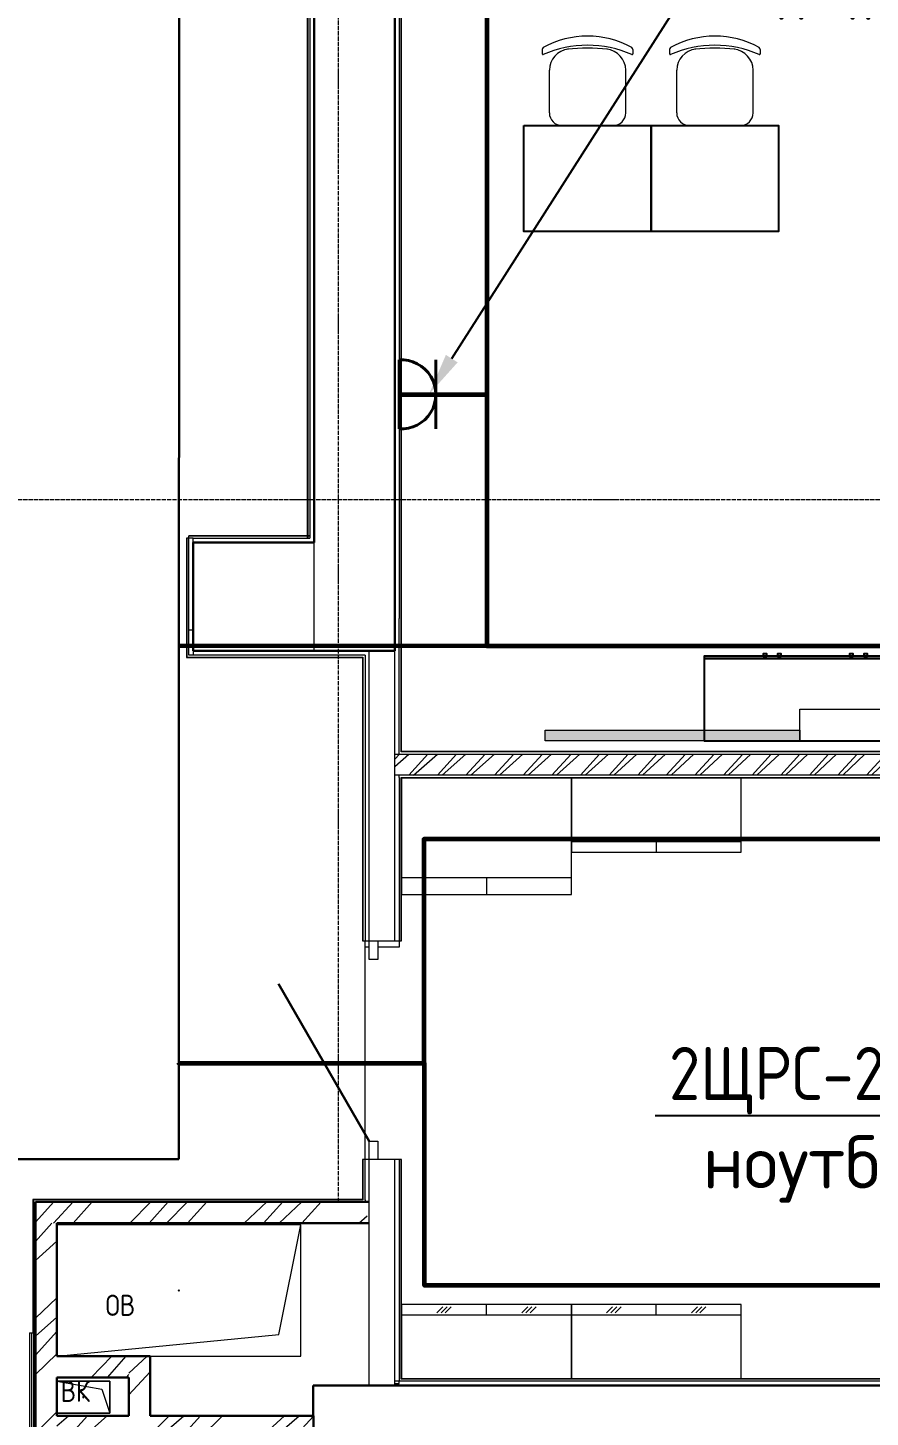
# Model space of a CAD drawing. Header units: millimetres. Extents: x -32 to 417638015, y -35 to 175284279.
# Drawn here: x 416933212 to 416937181, y 175240320 to 175246867 of the extents above; entities that cross this region are included whole.
import ezdxf
from ezdxf import colors
from ezdxf.entities.mleader import LeaderData, LeaderLine
from ezdxf.math import Vec2, Vec3

# ---------------------------------------------------------------- set-up
doc = ezdxf.new("R2010")
doc.units = ezdxf.units.MM
doc.linetypes.add('ADSK_Линия сетки', pattern=[25, 20, -2.5, 0, -2.5])
for name, color, linetype, lineweight in [('_ЭМ_гофра', 5, 'Continuous', 60), ('_ЭМ_ТХобщее_слой', 7, 'Continuous', 30), ('Аннотация', 7, 'Continuous', 18), ('Двери', 7, 'Continuous', 9), ('Обобщенные модели', 7, 'Continuous', 18), ('Оси', 253, 'Continuous', 9), ('Перекрытие', 7, 'Continuous', 18), ('Стены несущие', 7, 'Continuous', 30), ('Стены отделка', 7, 'Continuous', 30), ('Стены перегородки', 7, 'Continuous', 30), ('Стены штриховка', 7, 'Continuous', 9), ('ТХ', 5, 'Continuous', 0), ('ШТРИХОВКА', 252, 'Continuous', 15), ('ЭМ', 5, 'Continuous', 40), ('ЭМ_Лоток 1_2', 162, 'Continuous', 30)]:
    doc.layers.add(name, color=color, linetype=linetype, lineweight=lineweight)
doc.layers.add('_ЭМ_Надписи', color=7, linetype='Continuous')
doc.layers.add('ЭОМ_Лотки рабочие', color=5, linetype='Continuous')
doc.styles.add('GOST Common_5', font='GOST_Common.ttf', dxfattribs={"width": 0.9, "height": 200})
doc.styles.add('ЭОМ', font='isocpeur.ttf', dxfattribs={"width": 0.85, "height": 250})
doc.linetypes.add('Cable in the tray', pattern='A,5,[130,ltypeshp.shx,S=1,R=0,X=0,Y=0],1.5,[130,ltypeshp.shx,S=1.5,R=90,X=0,Y=-1],1,[130,ltypeshp.shx,S=1,R=0,X=0.5,Y=0],5', length=12.5)
pattern_1 = [(45, (686.3573730537319, 338.699590410115), (-269.4076836320746, 269.4076836320746), []), (45, (776.1599730537273, 338.699590410115), (-269.4076836320746, 269.4076836320746), []), (45, (865.9625730537227, 338.699590410115), (-269.4076836320746, 269.4076836320746), []), (45, (955.7653730537277, 338.699590410115), (-269.4076836320746, 269.4076836320746), [])]

# ---------------------------------------------------------------- blocks, each defined once
blk = doc.blocks.new('Стул ученич штабелир №5-7')
at = {"color": 0, "linetype": 'ByBlock', "lineweight": -2}
for p, q in [((-120.064222017827, -6.874120663269423e-05), (120.064222017827, 6.874120663269423e-05)), ((-120.0642220180016, -6.874130849610083e-05), (120.0642220177106, 6.874110476928763e-05)), ((-179.935777982173, -59.99993125879337), (-179.935777982173, -260.3112319844695)), ((-179.9357779823476, -59.99993125888795), (-179.9357779823476, -260.3112319845714)), ((180.064222017827, -59.99993125879337), (180.064222017827, -260.3112319844695)), ((180.0642220177106, -59.99993125888795), (180.0642220177106, -260.3112319845714)), ((-213.4357779821148, -359.0004116515302), (-213.4357779821148, -337.3406056039639)), ((-213.4357779822894, -359.0004116516247), (-213.4357779822894, -337.3406056040585)), ((213.564222017827, -359.0004116515302), (213.564222017827, -337.3406056039639)), ((213.5642220176524, -359.0004116516247), (213.5642220176524, -337.3406056040585))]:
    blk.add_line(p, q, dxfattribs=at)
for centre, radius, start, end in [((-119.9357779822312, -59.99993125879337), 60.00000000000227, 90, 180), ((-119.9357779823476, -59.99993125885157), 59.99999999995964, 90, 180), ((120.0642220178852, -59.99993125879337), 60.00000000000227, 0, 90), ((120.0642220177106, -59.99993125885157), 59.99999999995964, 0, 90), ((-79.93577798217302, -260.3112319844549), 100.0000000000176, 180, 264.2584419996841), ((-79.93577798234764, -260.3112319845568), 100.0000000000176, 180, 264.2584419996841), ((80.06422201782698, -260.3112319844549), 100.0000000000176, 275.7415580003159, 0), ((80.06422201765236, -260.3112319845568), 100.0000000000176, 275.7415580003159, 0), ((-210.435777982173, -337.3406056039494), 2.999999999983853, 63.89783268162118, 180), ((-210.4357779823476, -337.340605604044), 2.999999999983853, 63.89783268162118, 180), ((-203.435777982173, -359.0004116515447), 9.999999999989248, 180, 238.068250632605), ((-203.4357779823476, -359.0004116516466), 9.999999999989248, 180, 238.068250632605), ((0.06422201782697812, 142.3201924452005), 520.8201237039044, 246.3195110063149, 293.6804889936851), ((0.06422201765235513, 142.3201924450987), 520.8201237039044, 246.3195110063149, 293.6804889936851), ((0.06422201782697812, 9.04909030158342), 430.5490215606072, 240.9916647866204, 299.0083352133797), ((0.06422201765235513, 9.049090301488832), 430.5490215606072, 240.9916647866204, 299.0083352133797), ((0.06422201782697812, 435.5341415462426), 800.3966485555333, 263.2469772545854, 276.7530227454146), ((0.06422201765235513, 435.5341415461407), 800.3966485555333, 263.2469772545854, 276.7530227454146), ((203.564222017827, -359.0004116515447), 9.999999999989248, 301.931749367395, 0), ((203.5642220176524, -359.0004116516466), 9.999999999989248, 301.931749367395, 0), ((210.564222017827, -337.3406056039494), 2.999999999983853, 0, 116.1021673183788), ((210.5642220176524, -337.340605604044), 2.999999999983853, 0, 116.1021673183788)]:
    blk.add_arc(centre, radius, start, end, dxfattribs=at)
blk = doc.blocks.new('Тх 2 этаж')
at = {"lineweight": 0, "true_color": 0x939598}
h = blk.add_hatch(color=252, dxfattribs=at)
h.dxf.hatch_style = 1
h.paths.add_polyline_path([(56199.23348173971, 9820.523638209095), (56199.23348173971, 9870.523638209095), (57399.23348173971, 9870.523638209095), (57399.23348173971, 9820.523638209095)])
at = {"color": 252, "linetype": 'Continuous', "true_color": 0x939598}
blk.add_line((58399.23348173971, 10208.49614382046), (56949.23348173971, 10208.49614382046), dxfattribs=at)
at = {"color": 252, "true_color": 0x939598}
for points in [[(56099.23348173877, 12720.52363820915), (56699.23348173877, 12720.52363820915), (56699.23348173877, 12220.52363820904), (56099.23348173877, 12220.52363820904)], [(56699.23348173924, 12720.52363820915), (57299.23348173924, 12720.52363820915), (57299.23348173924, 12220.52363820904), (56699.23348173924, 12220.52363820904)]]:
    blk.add_lwpolyline(points, close=True, dxfattribs=at)
at = {"color": 252, "linetype": 'Continuous', "true_color": 0x939598}
for points in [[(58399.23348173971, 9820.523638209095), (58399.23348173971, 10220.5236382091), (56949.23348173971, 10220.5236382091), (56949.23348173971, 9820.523638209095)], [(57226.30029449757, 10220.5236382091), (57243.6779642874, 10220.5236382091), (57243.6779642874, 10230.745071735), (57226.30029449757, 10230.745071735)], [(57293.97884871211, 10220.5236382091), (57311.35651850194, 10220.5236382091), (57311.35651850194, 10230.745071735), (57293.97884871211, 10230.745071735)], [(57633.32306845865, 10220.5236382091), (57650.70073824847, 10220.5236382091), (57650.70073824847, 10230.745071735), (57633.32306845865, 10230.745071735)], [(57701.00162267318, 10220.5236382091), (57718.37929246301, 10220.5236382091), (57718.37929246301, 10230.745071735), (57701.00162267318, 10230.745071735)]]:
    blk.add_lwpolyline(points, close=True, dxfattribs=at)
at = {"color": 252, "linetype": 'Continuous', "lineweight": 5, "true_color": 0x939598}
blk.add_lwpolyline([(57399.23348173971, 9970.523638209095), (59399.23348173971, 9970.523638209095), (59399.23348173971, 9820.523638209095), (57399.23348173971, 9820.523638209095)], close=True, dxfattribs=at)
at = {"color": 252, "lineweight": 0, "true_color": 0x939598}
blk.add_lwpolyline([(56199.23348173971, 9820.523638209095), (56199.23348173971, 9870.523638209095), (57399.23348173971, 9870.523638209095), (57399.23348173971, 9820.523638209095), (56199.23348173971, 9820.523638209095)], dxfattribs=at)
at = {"layer": 'ТХ', "color": 252, "true_color": 0x939598}
for p, q in [((56322.7817554108, 9346.523638209095), (57122.7817554108, 9346.523638209095)), ((56722.7817554108, 9346.523638209095), (56722.7817554108, 9296.523638209095)), ((55522.7817554108, 9176.523638209095), (56322.7817554108, 9176.523638209095)), ((55922.7817554108, 9176.523638209095), (55922.7817554108, 9096.523638209095)), ((55716.92389103438, 7154.094578937977), (55688.6396197869, 7125.810307690524)), ((55736.92389103438, 7154.094578937977), (55708.6396197869, 7125.810307690524)), ((55756.92389103438, 7154.094578937977), (55728.6396197869, 7125.810307690524)), ((55922.78175541063, 7114.952443314251), (55922.78175541063, 7164.952443314251)), ((56116.92389103438, 7154.094578937977), (56088.6396197869, 7125.810307690524)), ((56136.92389103438, 7154.094578937977), (56108.6396197869, 7125.810307690524)), ((56156.92389103438, 7154.094578937977), (56128.6396197869, 7125.810307690524)), ((56516.92389103438, 7154.094578937977), (56488.6396197869, 7125.810307690524)), ((56536.92389103438, 7154.094578937977), (56508.6396197869, 7125.810307690524)), ((56556.92389103438, 7154.094578937977), (56528.6396197869, 7125.810307690524)), ((56722.78175541063, 7114.952443314251), (56722.78175541063, 7164.952443314251)), ((56916.92389103438, 7154.094578937977), (56888.6396197869, 7125.810307690524)), ((56936.92389103438, 7154.094578937977), (56908.6396197869, 7125.810307690524)), ((56956.92389103438, 7154.094578937977), (56928.6396197869, 7125.810307690524)), ((56322.78175541063, 7114.952443314251), (55522.78175541063, 7114.952443314251)), ((56322.78175541063, 7114.952443314251), (55922.78175541063, 7114.952443314251)), ((57122.78175541063, 7114.952443314251), (56322.78175541063, 7114.952443314251)), ((57122.78175541063, 7114.952443314251), (56722.78175541063, 7114.952443314251))]:
    blk.add_line(p, q, dxfattribs=at)
for points in [[(56322.7817554108, 9646.523638209095), (55522.7817554108, 9646.523638209095), (55522.7817554108, 9096.523638209095), (56322.7817554108, 9096.523638209095)], [(57122.7817554108, 9646.523638209095), (56322.7817554108, 9646.523638209095), (56322.7817554108, 9296.523638209095), (57122.7817554108, 9296.523638209095)]]:
    blk.add_lwpolyline(points, close=True, dxfattribs=at)
at = {"layer": 'ТХ', "color": 8}
for points in [[(55522.78175541063, 6814.952443314251), (56322.78175541063, 6814.952443314251), (56322.78175541063, 7164.952443314251), (55522.78175541063, 7164.952443314251)], [(56322.78175541063, 6814.952443314251), (57122.78175541063, 6814.952443314251), (57122.78175541063, 7164.952443314251), (56322.78175541063, 7164.952443314251)]]:
    blk.add_lwpolyline(points, close=True, dxfattribs=at)
at = {"layer": 'ТХ', "color": 252, "lineweight": 0, "true_color": 0x939598, "rotation": 180}
for p in [(56399.23348173831, 12720.52363820915), (56999.23348173924, 12720.52363820915)]:
    blk.add_blockref('Стул ученич штабелир №5-7', p, dxfattribs=at)
blk = doc.blocks.new('План 2 этажа')
h = blk.add_hatch()
h.set_pattern_fill('ANSI32', color=8, scale=10)
h.set_pattern_definition([(45, (686.3573730537319, 338.699590410115), (-67.35192090801866, 67.35192090801866), []), (45, (731.2586730537587, 338.699590410115), (-67.35192090801866, 67.35192090801866), [])])
h.paths.add_polyline_path([(55756.83504996868, 12083.69959040991), (49801.35737305379, 12083.69959040998), (49801.35737305379, 11983.69959040998), (55757.64389290038, 11983.69959040991)])
at = {"lineweight": 9}
h = blk.add_hatch(dxfattribs=at)
h.set_pattern_fill('ANSI34', color=8, scale=20)
h.set_pattern_definition(pattern_1)
h.paths.add_polyline_path([(48108.85737305402, 9873.128395515148), (49671.35737305385, 9873.128395515148), (49671.35737305385, 9973.128395515127), (48108.85737305402, 9973.128395515127)])
h = blk.add_hatch(dxfattribs=at)
h.set_pattern_fill('ANSI34', color=8, scale=20)
h.set_pattern_definition(pattern_1)
h.paths.add_polyline_path([(48208.85737305396, 7663.699590409516), (48208.85737305402, 9873.128395515148), (48108.85737305402, 9873.128395515148), (48108.85737305391, 7663.699590409516)])
h = blk.add_hatch(dxfattribs=at)
h.set_pattern_fill('ANSI34', color=8, scale=20)
h.set_pattern_definition(pattern_1)
h.paths.add_polyline_path([(48503.56440008042, 9145.756545947981), (48548.85737305391, 9145.756545947981), (48548.85737305391, 9245.75654594796), (48208.85737305402, 9245.75654594796), (48208.85737305402, 9145.756545947981), (48241.84331411694, 9145.756545947981)])
h = blk.add_hatch(dxfattribs=at)
h.set_pattern_fill('ANSI34', color=8, scale=20)
h.set_pattern_definition(pattern_1)
h.paths.add_polyline_path([(48648.85737305391, 8965.756545947952), (48648.85737305391, 9245.75654594796), (48548.85737305391, 9245.75654594796), (48548.85737305391, 8965.756545947952)])
h = blk.add_hatch(dxfattribs=at)
h.set_pattern_fill('ANSI34', color=8, scale=20)
h.set_pattern_definition(pattern_1)
h.paths.add_polyline_path([(48208.85737305396, 8865.756545947905), (49417.77620781638, 8865.756545947905), (49417.77620781638, 8965.756545947952), (48208.85737305396, 8965.756545947952), (48208.85737305396, 8926.617002234118)])
at = {"layer": 'Двери', "color": 8}
for p, q in [((49681.35737305384, 11116.12839551514), (49681.35737305384, 11203.12839551514)), ((49681.35737305384, 11203.12839551514), (49721.35737305384, 11203.12839551514)), ((49721.35737305384, 11203.12839551514), (49721.35737305384, 11116.12839551514)), ((49721.35737305384, 11116.12839551514), (49681.35737305384, 11116.12839551514)), ((49681.35737305384, 10173.12839551514), (49681.35737305384, 10260.12839551514)), ((49681.35737305384, 10260.12839551514), (49721.35737305384, 10260.12839551514)), ((49721.35737305384, 10260.12839551514), (49721.35737305384, 10173.12839551514)), ((49721.35737305384, 10173.12839551514), (49681.35737305384, 10173.12839551514))]:
    blk.add_line(p, q, dxfattribs=at)
at = {"layer": 'Двери', "color": 8, "lineweight": 30}
blk.add_line((49681.35737305384, 10260.12839551514), (49253.35737305384, 11001.44614115462), dxfattribs=at)
at = {"layer": 'Обобщенные модели', "color": 8}
for p, q in [((49358.85737305391, 9865.756545947952), (48208.8573730539, 9865.756545947937)), ((49358.85737305391, 9865.756545947954), (48208.8573730539, 9865.756545947937)), ((49255.52403972058, 9349.089879281279), (49358.85737305391, 9865.756545947954)), ((49358.85737305391, 9245.756545947954), (49358.85737305391, 9865.756545947954)), ((49358.85737305391, 9245.756545947954), (49358.85737305391, 9865.756545947954)), ((48208.85737305391, 9245.756545947937), (49255.52403972058, 9349.089879281279)), ((48648.85737305386, 9245.756545947943), (49358.85737305391, 9245.756545947954)), ((48648.85737305386, 9245.756545947943), (49358.85737305391, 9245.756545947954)), ((48208.85737305396, 9128.12839551513), (48458.85737305396, 9128.12839551513)), ((48208.85737305396, 9128.12839551513), (48421.35737305396, 9090.628395515136)), ((48458.85737305396, 9128.12839551513), (48208.85737305396, 9128.12839551513)), ((48458.85737305396, 9128.12839551513), (48458.85737305396, 8978.12839551513)), ((48458.85737305396, 8978.12839551513), (48458.85737305396, 9128.12839551513)), ((48421.35737305396, 9090.628395515136), (48458.85737305396, 8978.12839551513)), ((48458.85737305396, 8978.12839551513), (48208.85737305396, 8978.12839551513)), ((48208.85737305396, 8978.12839551513), (48458.85737305396, 8978.12839551513))]:
    blk.add_line(p, q, dxfattribs=at)
for centre, radius, start, end in [((48783.85737305391, 9555.756545947945), 2.500000000000002, 90, 270), ((48783.85737305391, 9555.756545947945), 2.499999999999999, 90, 194.9999999999675), ((48783.85737305391, 9555.756545947945), 2.500000000000003, 270, 90), ((48783.85737305391, 9555.756545947945), 2.499999999999998, 329.9999999999376, 90), ((48783.85737305391, 9555.756545947945), 2.500000000000002, 285.0000000001958, 300.0000000000103), ((48333.85737305396, 9053.12839551513), 2.500000000000002, 90, 270), ((48333.85737305396, 9053.12839551513), 2.500000000000002, 105.0000000001958, 180), ((48333.85737305396, 9053.12839551513), 2.499999999999998, 210.0000000000624, 270), ((48333.85737305396, 9053.12839551513), 2.500000000000002, 270, 90), ((48333.85737305396, 9053.12839551513), 2.499999999999999, 329.9999999999376, 74.9999999998042)]:
    blk.add_arc(centre, radius, start, end, dxfattribs=at)
at = {"layer": 'Оси', "color": 8, "linetype": 'ADSK_Линия сетки'}
for p, q in [((49535.92272609222, 9973.128395515116), (49535.92272609228, 43330.54485976356)), ((-9428.37116507889, 13283.69959040972), (56691.21025106532, 13283.6995904095))]:
    blk.add_line(p, q, dxfattribs=at)
at = {"layer": 'Перекрытие', "color": 8}
for p, q in [((49661.35737305385, 10173.12839551513), (49661.35737305385, 11203.12839551515)), ((49821.35737305379, 11203.12839551515), (49821.35737305379, 11173.12839551513)), ((49681.35737305385, 11173.12839551513), (49661.35737305385, 11173.12839551513)), ((49821.35737305379, 11173.12839551513), (49721.35737305385, 11173.12839551513))]:
    blk.add_line(p, q, dxfattribs=at)
at = {"layer": 'Стены несущие', "color": 8}
for p, q in [((49421.35737305385, 18326.51433944961), (49421.35737305385, 13080.62104474558)), ((49801.35737305379, 12570.62104474559), (49801.35737305379, 18326.51433944961)), ((49421.35737305385, 13080.62104474558), (48851.35737305385, 13080.62104474558)), ((48851.35737305385, 13080.62104474558), (48851.35737305385, 12570.62104474559)), ((48851.35737305385, 12570.62104474559), (49801.35737305379, 12570.62104474559)), ((48108.85737305396, 9973.128395515116), (48108.85737305391, 7563.69959040953)), ((49681.35737305379, 9973.128395515116), (48108.85737305396, 9973.128395515116)), ((48208.85737305396, 9245.756545947948), (48208.85737305402, 9873.128395515141)), ((48208.85737305402, 9873.128395515141), (49681.35737305379, 9873.128395515141)), ((48648.85737305385, 9245.756545947948), (48208.85737305396, 9245.756545947948)), ((48648.85737305385, 8965.756545947945), (48648.85737305385, 9245.756545947948)), ((48208.85737305391, 8965.756545947945), (48208.85737305391, 9145.756545947974)), ((48208.85737305396, 9145.756545947974), (48548.85737305385, 9145.756545947974)), ((48548.85737305385, 9145.756545947974), (48548.85737305385, 8965.756545947945)), ((55780.89467009087, 9108.12839551509), (49416.69566222728, 9108.12839551516)), ((49428.77143444994, 7517.034004447457), (49416.69566222728, 9108.12839551516)), ((48548.85737305385, 8965.756545947945), (48208.85737305391, 8965.756545947945)), ((49417.77620781632, 8965.756545947945), (48648.85737305391, 8965.756545947945)), ((49417.77620781632, 8865.756545947897), (49417.77620781632, 8965.756545947945))]:
    blk.add_line(p, q, dxfattribs=at)
at = {"layer": 'Стены отделка', "color": 8, "lineweight": 9}
for p, q in [((49833.35737305379, 12095.69959040998), (49833.35737305379, 18326.51433944961)), ((49389.35737305385, 17068.99891095647), (49389.35737305385, 13100.62104474557)), ((48831.35737305385, 13100.62104474557), (48819.35737305385, 13100.62104474557)), ((48819.35737305385, 13100.62104474557), (48819.35737305385, 12540.62104474563)), ((48831.35737305385, 12550.6210447456), (48831.35737305385, 13112.62104474557)), ((49401.35737305385, 13112.62104474557), (48831.35737305385, 13112.62104474557)), ((48851.35737305385, 13080.62104474558), (48851.35737305385, 13100.62104474557)), ((48851.35737305385, 13100.62104474557), (49389.35737305385, 13100.62104474557)), ((49821.35737305379, 12083.69959040999), (49821.35737305379, 12722.69959041)), ((48831.35737305385, 12669.35605637151), (48851.35737305385, 12669.35605637151)), ((48821.35737305385, 12538.6210447456), (49649.35737305379, 12538.6210447456)), ((49661.35737305379, 12550.6210447456), (48831.35737305385, 12550.6210447456)), ((48851.35737305385, 12570.62104474559), (48851.35737305385, 12550.6210447456)), ((49649.35737305379, 12538.6210447456), (49649.35737305379, 11203.12839551515)), ((49801.35737305379, 12083.69959040998), (55756.83504996868, 12083.69959040991)), ((55704.73628785479, 12095.69959040998), (49833.35737305379, 12095.69959040998)), ((55768.22668378439, 11983.69959040991), (49801.35737305385, 11983.69959040998)), ((49821.35737305379, 11973.69959040995), (49821.35737305379, 11983.69959040998)), ((49833.35737305385, 11971.69959040998), (55716.32251957426, 11971.69959040991)), ((49833.35737305379, 11203.12839551515), (49833.35737305379, 11971.69959040998)), ((49649.35737305379, 11203.12839551515), (49681.35737305385, 11203.12839551515)), ((49801.35737305379, 11203.12839551515), (49833.35737305379, 11203.12839551515)), ((49681.35737305379, 10173.12839551514), (49649.35737305379, 10173.12839551514)), ((49649.35737305379, 10173.12839551514), (49649.35737305379, 9985.128395515116)), ((49661.35737305379, 10068.12839551515), (49661.35737305379, 10173.12839551514)), ((49833.35737305379, 10173.12839551514), (49801.35737305379, 10173.12839551514)), ((49821.35737305379, 10173.12839551514), (49821.35737305379, 10068.12839551515)), ((49833.35737305385, 9140.128395515221), (49833.35737305379, 10173.12839551514)), ((49649.35737305379, 9985.128395515116), (48096.85737305396, 9985.128395515116)), ((48096.85737305396, 9985.128395515116), (48096.85737305396, 9355.75654594796)), ((49661.35737305379, 9983.12839551508), (49661.35737305379, 9973.128395515116)), ((48080.85737305396, 9355.75654594796), (48080.85737305396, 8755.756545947956)), ((48080.85737305396, 9355.75654594796), (48108.85737305396, 9355.75654594796)), ((55751.43974519987, 9128.128395515083), (49801.35737305379, 9128.128395515152)), ((49801.35737305379, 9118.12839551512), (49821.35737305379, 9118.12839551512)), ((49821.35737305379, 9118.12839551512), (49821.35737305379, 9128.128395515152)), ((55529.10103376507, 9140.128395515083), (49833.35737305379, 9140.128395515152))]:
    blk.add_line(p, q, dxfattribs=at)
at = {"layer": 'Стены перегородки', "color": 8, "lineweight": 18}
for p, q in [((49681.35737305385, 11203.12839551515), (49681.35737305379, 12570.62104474559)), ((49801.35737305379, 11203.12839551515), (49801.35737305379, 12570.62104474559)), ((49721.35737305379, 11203.12839551515), (49801.35737305379, 11203.12839551515)), ((49681.35737305379, 9108.12839551516), (49681.35737305379, 10173.12839551514)), ((49801.35737305379, 10173.12839551514), (49721.35737305379, 10173.12839551514)), ((49801.35737305379, 9108.12839551516), (49801.35737305379, 10173.12839551514))]:
    blk.add_line(p, q, dxfattribs=at)
at = {"layer": 'Стены штриховка', "color": 8}
for p, q in [((49831.35737305379, 12093.69959040994), (49831.35737305385, 18326.51433944961)), ((49821.35737305379, 17383.69959040993), (49821.35737305379, 12722.69959041)), ((49391.35737305385, 17070.85004343911), (49391.35737305379, 13100.62104474557)), ((49401.35737305379, 17080.85004343907), (49401.35737305385, 13100.62104474557)), ((48821.35737305385, 13100.62104474557), (48821.35737305385, 12538.6210447456)), ((49401.35737305385, 13110.62104474561), (48831.35737305385, 13110.62104474561)), ((48851.35737305385, 13100.62104474557), (48831.35737305385, 13100.62104474557)), ((49389.35737305385, 13100.62104474557), (49401.35737305385, 13100.62104474557)), ((49421.35737305385, 12570.62104474559), (49421.35737305385, 13080.62104474558)), ((48819.35737305385, 12540.62104474563), (49651.35737305385, 12540.62104474556)), ((48819.35737305385, 12540.62104474563), (48819.35737305385, 12538.6210447456)), ((48819.35737305385, 12538.6210447456), (48821.35737305385, 12538.6210447456)), ((49651.35737305385, 12540.62104474556), (49651.35737305385, 11203.12839551515)), ((49661.35737305379, 12550.6210447456), (49661.35737305379, 11203.12839551515)), ((55706.7525301351, 12093.69959040994), (49831.35737305379, 12093.69959040994)), ((49821.35737305379, 11973.69959040995), (49821.35737305379, 11203.12839551515)), ((49831.35737305379, 11973.69959040995), (55718.30632665002, 11973.69959040995)), ((49831.35737305379, 11203.12839551515), (49831.35737305379, 11973.69959040995)), ((49651.35737305379, 10173.12839551514), (49651.35737305385, 9983.12839551508)), ((49831.35737305379, 9138.128395515116), (49831.35737305379, 10173.12839551514)), ((49661.35737305379, 9983.12839551508), (49661.35737305379, 10068.12839551515)), ((49821.35737305379, 10068.12839551515), (49821.35737305379, 9128.128395515152)), ((49651.35737305385, 9983.12839551508), (48098.85737305402, 9983.12839551508)), ((48098.85737305396, 9983.12839551508), (48098.85737305396, 8755.756545947956)), ((48089.85737305396, 9355.75654594796), (48089.85737305391, 8755.756545947956)), ((55531.11735886481, 9138.128395515116), (49831.35737305379, 9138.128395515116))]:
    blk.add_line(p, q, dxfattribs=at)
at = {"layer": 'ЭОМ_Лотки рабочие'}
blk.add_blockref('Тх 2 этаж', (-5689.424382357276, 2325.175952200887), dxfattribs=at)
at = {"layer": 'Аннотация', "color": 8, "char_height": 100, "width": 156.348, "attachment_point": 1, "line_spacing_factor": 1.022765581104984, "style": 'GOST Common_5'}
for s, insert in [('\\pxt3.6,7.2,10.8,14.4,18,21.6,25.2,28.8,32.4,36,39.6,43.2,46.8,50.4,54,57.6,61.2,64.8,68.4,72,75.6,79.2,82.8,86.4,90,93.6,97.2,100.8,104.4,108,111.6,115.2;{ОВ}', (48438.77847234556, 9536.122260247059)), ('\\pxt3.6,7.2,10.8,14.4,18,21.6,25.2,28.8,32.4,36,39.6,43.2,46.8,50.4,54,57.6,61.2,64.8,68.4,72,75.6,79.2,82.8,86.4,90,93.6,97.2,100.8,104.4,108,111.6,115.2;{ВК}', (48227.30743232783, 9130.91574211443))]:
    blk.add_mtext(s, dxfattribs=dict(at, insert=insert))
blk = doc.blocks.new('_ЭМ_ТХ2_2ЭТАЖнов')
at = {"color": 252, "linetype": 'Continuous', "true_color": 0x939598}
blk.add_line((58523.88637329068, 12199.97250561164), (57073.88637329068, 12199.97250561164), dxfattribs=at)
at = {"layer": 'ТХ', "color": 252, "true_color": 0x939598}
for p, q in [((56447.43464696178, 11338.00000000026), (57247.43464696178, 11338.00000000026)), ((56847.43464696178, 11338.00000000026), (56847.43464696178, 11288.00000000026)), ((55647.43464696178, 11168.00000000026), (56447.43464696178, 11168.00000000026)), ((56047.43464696178, 11168.00000000026), (56047.43464696178, 11088.00000000026)), ((56447.43464696161, 9106.428805105446), (55647.43464696161, 9106.428805105446)), ((55841.57678258534, 9145.570940729172), (55813.29251133787, 9117.28666948172)), ((55861.57678258534, 9145.570940729172), (55833.29251133787, 9117.28666948172)), ((55881.57678258534, 9145.570940729172), (55853.29251133787, 9117.28666948172)), ((56047.43464696161, 9106.428805105446), (56047.43464696161, 9156.428805105446)), ((56447.43464696161, 9106.428805105446), (56047.43464696161, 9106.428805105446)), ((56241.57678258534, 9145.570940729172), (56213.29251133787, 9117.28666948172)), ((56261.57678258534, 9145.570940729172), (56233.29251133787, 9117.28666948172)), ((56281.57678258534, 9145.570940729172), (56253.29251133787, 9117.28666948172)), ((57247.43464696161, 9106.428805105446), (56447.43464696161, 9106.428805105446)), ((56641.57678258534, 9145.570940729172), (56613.29251133787, 9117.28666948172)), ((56661.57678258534, 9145.570940729172), (56633.29251133787, 9117.28666948172)), ((56681.57678258534, 9145.570940729172), (56653.29251133787, 9117.28666948172)), ((56847.43464696161, 9106.428805105446), (56847.43464696161, 9156.428805105446)), ((57247.43464696161, 9106.428805105446), (56847.43464696161, 9106.428805105446)), ((57041.57678258534, 9145.570940729172), (57013.29251133787, 9117.28666948172)), ((57061.57678258534, 9145.570940729172), (57033.29251133787, 9117.28666948172)), ((57081.57678258534, 9145.570940729172), (57053.29251133787, 9117.28666948172))]:
    blk.add_line(p, q, dxfattribs=at)
for points in [[(56447.43464696178, 11638.00000000026), (55647.43464696178, 11638.00000000026), (55647.43464696178, 11088.00000000026), (56447.43464696178, 11088.00000000026)], [(57247.43464696178, 11638.00000000026), (56447.43464696178, 11638.00000000026), (56447.43464696178, 11288.00000000026), (57247.43464696178, 11288.00000000026)]]:
    blk.add_lwpolyline(points, close=True, dxfattribs=at)
at = {"layer": 'ТХ', "color": 8}
for points in [[(55647.43464696161, 8806.428805105446), (56447.43464696161, 8806.428805105446), (56447.43464696161, 9156.428805105446), (55647.43464696161, 9156.428805105446)], [(56447.43464696161, 8806.428805105446), (57247.43464696161, 8806.428805105446), (57247.43464696161, 9156.428805105446), (56447.43464696161, 9156.428805105446)]]:
    blk.add_lwpolyline(points, close=True, dxfattribs=at)
at = {"layer": 'ТХ', "color": 252, "lineweight": 0, "true_color": 0x939598, "rotation": 180}
for p in [(56523.88637328928, 14712.00000000034), (57123.88637329021, 14712.00000000034)]:
    blk.add_blockref('Стул ученич штабелир №5-7', p, dxfattribs=at)
blk = doc.blocks.new('1м розетка IP20')
at = {"layer": 'ЭМ', "color": 5}
for p, q in [((-10.46755168188247, 162.7321568910265), (-10.46755168192612, -162.7321568912412)), ((163.0684657593665, 162.7321568816078), (163.0684657593374, -162.7321569010965)), ((-10.46755168189702, -1.091393642127514e-10), (315.4856732268672, -3.637978807091713e-11))]:
    blk.add_line(p, q, dxfattribs=at)
blk.add_arc((0, 0), 163.0684657580474, 266.3195877734414, 93.6804122265587, dxfattribs=at)

msp = doc.modelspace()

# ---------------------------------------------------------------- block references
at = {"layer": 'ШТРИХОВКА'}
msp.add_blockref('План 2 этажа', (416885140.0062945, 175231360.8653707), dxfattribs=at)

# ---------------------------------------------------------------- next in the draw order: linework, layer by layer
at = {"layer": '_ЭМ_гофра', "linetype": 'ByBlock'}
for points in [[(416939926.5747386, 175243953.7034872), (416935375.9757987, 175243953.7034872), (416935375.9757987, 175251395.7841263), (416935931.7181906, 175251395.7841263), (416935931.7181906, 175251679.3400315), (416935931.7181906, 175251601.9654141)], [(416934961.3636675, 175245139.6873919), (416935375.9757987, 175245139.6873919)], [(416935375.9757987, 175243953.7034872), (416933924.0148396, 175243954.0927754)], [(416938176.7290781, 175243043.7125379), (416935077.5822685, 175243043.7125379), (416935077.5822685, 175241982.161978)], [(416938955.6523886, 175240940.2797291), (416935081.3447228, 175240940.2797291), (416935081.3447228, 175241987.1630517), (416933923.4874602, 175241987.0812674), (416933923.4874602, 175241987.0812674)]]:
    msp.add_lwpolyline(points, dxfattribs=at)
at = {"layer": 'ЭМ_Лоток 1_2', "linetype": 'Cable in the tray', "ltscale": 50}
for points in [[(416933923.3663307, 175241535.2944958), (416933930.456663, 175267980.7006009)], [(416886099.0715888, 175254549.0820753), (416886099.0715888, 175241535.2944958), (416933923.3663307, 175241535.2944958)]]:
    msp.add_lwpolyline(points, dxfattribs=at)

# ---------------------------------------------------------------- next in the draw order: block references
at = {"layer": '_ЭМ_ТХобщее_слой', "lineweight": 50}
msp.add_blockref('_ЭМ_ТХ2_2ЭТАЖнов', (416879325.9290206, 175231694.5649611), dxfattribs=at)
at = {"layer": 'ЭМ'}
msp.add_blockref('1м розетка IP20', (416934971.8312193, 175245139.6873919), dxfattribs=at)

# ---------------------------------------------------------------- next in the draw order: leaders
at = {"layer": '_ЭМ_Надписи', "color": 7, "ltscale": 5}
ml = msp.add_multileader_mtext('Standard', dxfattribs=at)
ml.set_content('{\\fGOST Common|b0|i0|c204|p34;\\W0.9;\\C256;2ЩРС-2\\fISOCPEUR|b0|i0|c204|p34;\\W0.85; Гр.3 Резерв\\P\\fGOST Common|b0|i0|c0|p34;\\W0.9;h=\\fGOST Common|b0|i0|c204|p34;1\\fGOST Common|b0|i0|c0|p34;.\\fGOST Common|b0|i0|c204|p34;8м}', color=1, style='ЭОМ')
ml.set_leader_properties()
ml.build(insert=Vec2(0, 0))
ml.multileader.update_dxf_attribs({"text_left_attachment_type": 6, "text_right_attachment_type": 6, "dogleg_length": 0, "arrow_head_size": 200})
ctx = ml.context
ctx.base_point, ctx.char_height, ctx.arrow_head_size, ctx.landing_gap_size, ctx.plane_origin = Vec3(416936728.9020905, 175247688.0699169, -64.26463315267222), 250, 200, 0, Vec3(416912359.8113463, 175261397.0618564, -64.26463315267222)
ctx.left_attachment, ctx.right_attachment = 6, 6
notes = []
notes.append((ctx, [(0, (1, 1, 0), (416936728.9020905, 175247688.0699169, -64.26463315267222), (1, 0), 0, [(0, [(416935102.2438896, 175245139.6873919, -64.26463315267222)], 0, [])])]))
ctx.mtext.insert, ctx.mtext.width, ctx.mtext.defined_height, ctx.mtext.flow_direction = Vec3(416936728.9020905, 175247988.0699169, -64.26463315267222), 2273.287500041229, 545.6159617257083, 5
ml = msp.add_multileader_mtext('Standard', dxfattribs=at)
ml.set_content('{\\fGOST Common|b0|i0|c0|p34;\\W0.9;\\C256;2\\fGOST Common|b0|i0|c204|p34;ЩРС-2\\fISOCPEUR|b0|i0|c204|p34;\\W0.85; Гр.4\\P\\W1;\\C0; ноутбук}', color=1, style='ЭОМ')
ml.set_leader_properties()
ml.build(insert=Vec2(0, 0))
ml.multileader.update_dxf_attribs({"text_left_attachment_type": 6, "text_right_attachment_type": 6, "dogleg_length": 0, "arrow_head_size": 200})
ctx = ml.context
ctx.base_point, ctx.char_height, ctx.arrow_head_size, ctx.landing_gap_size, ctx.plane_origin = Vec3(416936233.6438831, 175241739.6064665, -64.26463315267222), 250, 200, 0, Vec3(416916861.4251149, 175250093.1983218, -64.26463315267222)
ctx.left_attachment, ctx.right_attachment = 6, 6
notes.append((ctx, [(1, (1, 1, 0), (416937906.1438831, 175241739.6064665, -64.26463315267222), (-1, 0), 0, [(0, [(416938988.3138645, 175241662.1417821, -64.26463315267222)], 0, [])])]))
ctx.mtext.insert, ctx.mtext.width, ctx.mtext.defined_height, ctx.mtext.flow_direction = Vec3(416936233.6438831, 175242064.6064665, -64.26463315267222), 2073.809115969734, 545.6159617257083, 5
for ctx, leaders in notes:
    for number, flags, end, landing, length, lines in leaders:
        leader = LeaderData()
        leader.index, (leader.has_last_leader_line, leader.has_dogleg_vector, leader.attachment_direction) = number, flags
        leader.last_leader_point, leader.dogleg_vector, leader.dogleg_length = Vec3(end), Vec3(landing), length
        for number, points, colour, breaks in lines:
            line = LeaderLine()
            line.index, line.vertices, line.color, line.breaks = number, Vec3.list(points), colors.encode_raw_color(colour), breaks
            leader.lines.append(line)
        ctx.leaders.append(leader)

doc.saveas('drawing.dxf')
